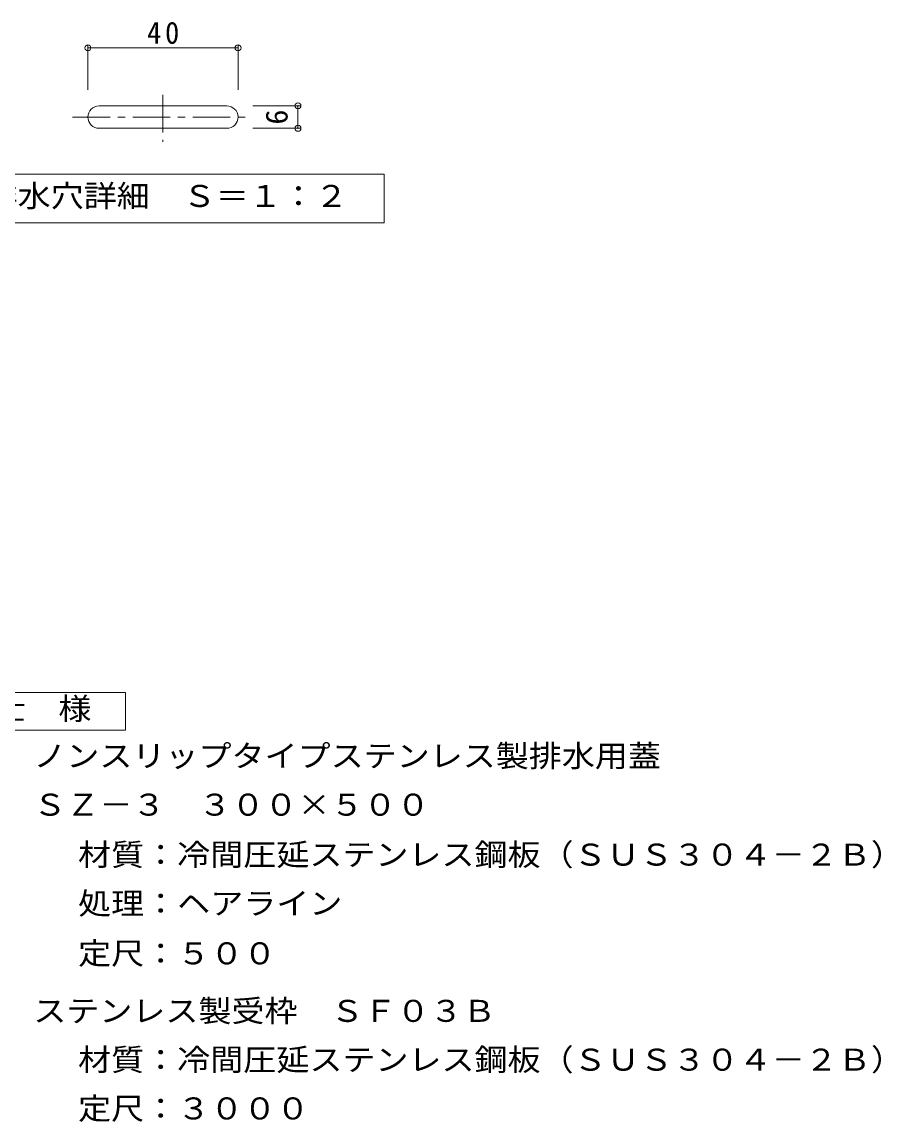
# Model space of a CAD drawing. Units: millimetres, scale not verified, with parts at other scales. Extents: x -1076 to 1629, y -1350 to 1135.
# Drawn here: x 485 to 1629, y -851 to 615 of the extents above; entities that cross this region are included whole.
import ezdxf
from ezdxf.enums import TextEntityAlignment as Align

# ---------------------------------------------------------------- set-up
doc = ezdxf.new("R2010")
doc.units = ezdxf.units.MM
doc.header["$LTSCALE"] = 10
doc.header["$PDMODE"] = 32
doc.header["$PDSIZE"] = 8
doc.linetypes.add('CHAIN1', pattern=[8, 5, -1, 1, -1])
for name, color, linetype, lineweight in [('C-0', 3, 'Continuous', 13), ('C-4', 7, 'Continuous', 13), ('C-5', 7, 'Continuous', 13), ('D-5', 7, 'Continuous', 13)]:
    doc.layers.add(name, color=color, linetype=linetype, lineweight=lineweight)
doc.styles.add('ＭＳ ゴシック', font='')
doc.styles.get('ＭＳ ゴシック').set_extended_font_data('MS Gothic')

msp = doc.modelspace()

# ---------------------------------------------------------------- linework, layer by layer
at = {"layer": 'C-0', "color": 7}
for p, q in [((572.86, 524.66), (572.86, 583.69)), ((572.86, 580.69), (772.86, 580.69)), ((772.86, 524.66), (772.86, 583.69)), ((855.69, 503.47), (792.75, 503.47)), ((852.69, 473.47), (852.69, 503.47)), ((792.75, 473.47), (855.69, 473.47))]:
    msp.add_line(p, q, dxfattribs=at)
at = {"layer": 'C-0', "linetype": 'CHAIN1'}
for p, q in [((672.86, 518.05), (672.86, 455.41)), ((552.55, 488.47), (786.16, 488.47))]:
    msp.add_line(p, q, dxfattribs=at)
at = {"layer": 'C-0'}
for p, q in [((757.86, 503.47), (587.86, 503.47)), ((587.86, 473.47), (757.86, 473.47))]:
    msp.add_line(p, q, dxfattribs=at)
for centre, start, end in [((587.86, 488.47), 89.99997, 179.99881), ((757.86, 488.47), 1.16566, 89.99944), ((587.86, 488.47), 179.9994, 270), ((757.86, 488.47), 270, 0.00124)]:
    msp.add_arc(centre, 15, start, end, dxfattribs=at)
at = {"layer": 'C-4'}
for p in [(572.86, 580.69), (772.86, 580.69), (852.69, 503.47), (852.69, 473.47)]:
    msp.add_point(p, dxfattribs=at)
at = {"layer": 'C-5'}
msp.add_lwpolyline([(392.77, 347.43), (392.77, 412.43), (967.77, 412.43), (967.77, 347.43)], close=True, dxfattribs=at)
at = {"layer": 'D-5', "color": 2}
for p, q in [((398.02, -278.25), (623.02, -278.25)), ((623.02, -278.25), (623.02, -328.25)), ((623.02, -328.25), (398.02, -328.25))]:
    msp.add_line(p, q, dxfattribs=at)

# ---------------------------------------------------------------- texts
at = {"layer": 'C-0', "color": 2, "style": 'ＭＳ ゴシック'}
msp.add_text('6', height=29.33, rotation=90, dxfattribs=at).set_placement((847.69, 478.47), align=Align.BOTTOM_LEFT)
at = {"layer": 'C-0', "color": 2, "insert": (651.61, 585.69), "char_height": 29.33, "attachment_point": 7, "style": 'ＭＳ ゴシック'}
msp.add_mtext('\\T1.27;\\W0.95;40', dxfattribs=at)
at = {"layer": 'C-5', "color": 2, "style": 'ＭＳ ゴシック', "width": 1.1}
msp.add_text('排水穴詳細\u3000Ｓ＝１：２', height=29.33, dxfattribs=at).set_placement((435.27, 359.93), align=Align.BOTTOM_LEFT)
at = {"layer": 'D-5', "color": 2, "style": 'ＭＳ ゴシック', "width": 1.1}
for s, p in [('仕\u3000様', (445.52, -323.25)), ('ノンスリップタイプステンレス製排水用蓋', (500.11, -386.17)), ('ＳＺ－３\u3000３００×５００', (500.11, -451.17)), ('材質：冷間圧延ステンレス鋼板（ＳＵＳ３０４－２Ｂ）', (559.82, -517.72)), ('処理：ヘアライン', (559.82, -582.72)), ('定尺：５００', (559.82, -649.27)), ('ステンレス製受枠\u3000ＳＦ０３Ｂ', (500.11, -725.93)), ('材質：冷間圧延ステンレス鋼板（ＳＵＳ３０４－２Ｂ）', (559.82, -790.93)), ('定尺：３０００', (559.82, -855.93))]:
    msp.add_text(s, height=29.33, dxfattribs=at).set_placement(p, align=Align.BOTTOM_LEFT)

doc.saveas('drawing.dxf')
